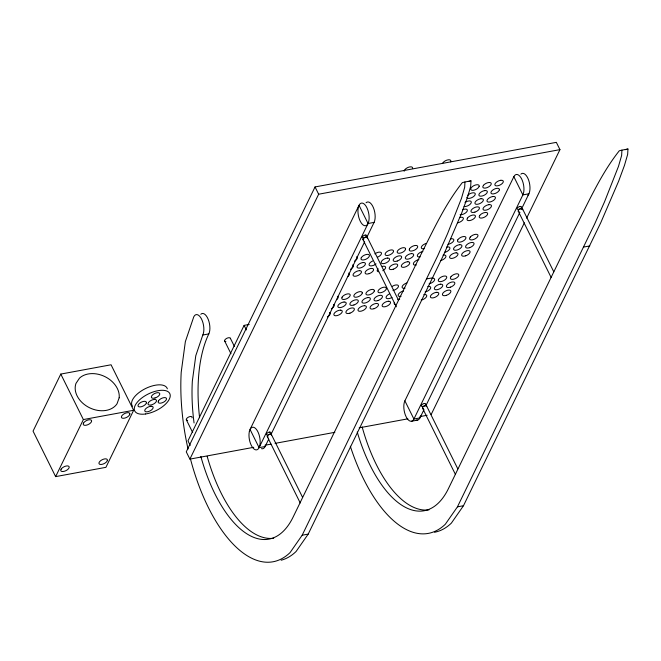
<?xml version="1.0" encoding="UTF-8"?>
<svg xmlns="http://www.w3.org/2000/svg" width="661" height="661" viewBox="0 0 661 661"><rect width="100%" height="100%" fill="white"/><g stroke="black" fill="none" stroke-linecap="round" stroke-linejoin="round"><path stroke-width="0.99" d="M281.132 560.222A138.075 63.332 79.5 0 0 296.103 551.472L308.208 534.105L443.713 254.741L461.684 213.024L467.534 197.185L470.706 186.212L470.987 180.866L464.956 181.982L464.675 187.327L461.494 198.3L447.522 233.771L437.681 255.857L302.176 535.212L290.072 552.588A138.075 63.332 79.5 0 1 190.484 459.031M434.517 532.27A138.075 63.332 79.5 0 0 451.38 523.099L463.485 505.723L600.675 222.897L618.638 181.18L624.488 165.341L627.661 154.368L627.95 149.022L621.918 150.138L621.629 155.484L618.456 166.448L604.485 201.927L594.644 224.013L457.453 506.838L445.349 524.206A138.075 63.332 79.5 0 1 350.322 446.225M404.16 171.224L404.433 170.274A4.602 2.165 -26.4 0 1 409.506 166.969L410.902 166.828A4.602 2.165 -26.4 0 1 412.563 168.514M271.349 435.161L271.448 434.822A2.305 1.082 -26.4 0 0 268.383 434.839A2.305 1.082 -26.4 0 0 268.176 436.946M188.046 449.026A138.075 63.332 79.5 0 1 181.213 372.201L185.353 341.638L193.764 316.826A11.51 5.28 79.5 0 1 201.58 319.131A11.51 5.28 79.5 0 1 202.795 335.02L195.788 355.701L192.334 381.174A115.064 52.781 79.5 0 0 194.061 422.966M450.571 161.854L450.827 161.127A4.602 2.165 -26.4 0 0 448.637 159.78L447.158 160.053A4.602 2.165 -26.4 0 0 442.473 163.573M60.787 374.076L33.05 431.129L55.64 476.622L105.909 467.335L133.646 410.283L111.056 364.781L60.787 374.076L83.369 419.57L55.64 476.622M249.189 324.444L244.116 325.386L187.98 440.846L190.236 445.398M526.627 218.171L559.95 149.634L556.339 142.355L315.041 186.939L186.262 451.835L189.881 459.114L253.75 447.307M189.881 459.114L318.652 194.218L315.041 186.939M259.087 447.646L368.053 223.509L359.022 205.307L250.056 429.443L259.087 447.646L265.119 446.53L268.721 439.119M270.977 434.492L364.632 241.843M366.88 237.208L374.085 222.393A11.51 5.28 79.5 0 0 373.432 207.744A11.51 5.28 79.5 0 0 366.062 202.745M404.887 400.839L513.853 176.694A11.51 5.28 79.5 0 1 521.669 179.007A11.51 5.28 79.5 0 1 522.884 194.896L413.918 419.033A11.51 5.28 79.5 0 1 406.102 416.727A11.51 5.28 79.5 0 1 404.887 400.839L413.918 419.033L419.95 417.917L424.007 409.589M425.808 405.879L519.91 212.305M521.265 209.529L528.916 193.78L522.884 194.896L513.853 176.694M431.17 414.521L524.38 222.798M464.956 181.982L462.336 182.618C443.655 206.182 431.583 234.184 417.752 260.698L293.145 517.018A115.064 52.781 79.5 0 1 200.845 456.437M468.368 181.502L470.987 180.866M621.918 150.138L619.291 150.774C600.618 174.339 588.546 202.34 574.715 228.846L448.414 488.636A115.064 52.781 79.5 0 1 357.246 432.005M625.323 149.659L627.95 149.022M420.247 256.848L419.867 256.947A4.602 2.165 -26.4 0 1 417.529 254.915A4.602 2.165 -26.4 0 1 422.495 251.535L422.858 251.486M444.382 252.395L445.514 252.122A4.602 2.165 -26.4 0 0 449.703 248.966A4.602 2.165 -26.4 0 0 448.051 246.892L446.629 247.074M416.29 265.003L415.901 265.094A4.602 2.165 -26.4 0 1 413.571 263.061A4.602 2.165 -26.4 0 1 418.537 259.682L418.892 259.641M440.416 260.541L441.548 260.269A4.602 2.165 -26.4 0 0 445.745 257.121A4.602 2.165 -26.4 0 0 444.093 255.047L443.027 255.179M401.053 296.343L400.665 296.434A4.602 2.165 -26.4 0 1 398.335 294.409A4.602 2.165 -26.4 0 1 403.301 291.03L403.656 290.98M425.18 291.889L426.312 291.617A4.602 2.165 -26.4 0 0 430.501 288.46A4.602 2.165 -26.4 0 0 428.857 286.387L427.791 286.519M421.214 300.036L422.354 299.764A4.602 2.165 -26.4 0 0 426.543 296.615A4.602 2.165 -26.4 0 0 424.891 294.542L423.825 294.674M447.943 244.322L449.447 243.967A4.577 2.148 -26.4 0 0 453.322 241.348L453.81 240.356A4.577 2.148 -26.4 0 0 450.612 238.935M429.154 283.718L430.245 283.462A4.577 2.148 -26.4 0 0 434.12 280.842L434.616 279.851A4.577 2.148 -26.4 0 0 432.831 278.256M392.956 290.41L393.816 290.237A4.602 2.165 -26.4 0 0 397.823 287.692L398.401 286.676A4.602 2.165 -26.4 0 0 396.84 284.932L395.452 285.048A4.602 2.165 -26.4 0 0 392.403 286.304M318.652 194.218L559.95 149.634M368.053 223.509L374.085 222.393M583.746 247.049L589.777 245.933M426.783 278.892L432.815 277.777M202.795 335.02L208.826 333.904A11.51 5.28 79.5 0 0 208.174 319.263A11.51 5.28 79.5 0 0 200.804 314.256M83.369 419.57L133.646 410.283M264.904 445.25L270.985 444.126M275.042 443.374L334.854 432.319M359.187 427.824L407.854 418.834M420.024 416.587L427.122 415.273M411.663 421.214L417.694 420.099M302.176 535.212L308.208 534.105M457.453 506.838L463.485 505.723M460.097 217.411L461.527 217.229A4.602 2.165 -26.4 0 1 463.353 218.816L462.865 219.816A4.602 2.165 -26.4 0 1 457.47 222.815M382.339 266.375L383.768 266.193A4.602 2.165 -26.4 0 1 385.594 267.779A4.602 2.165 -26.4 0 1 382.769 270.729M399.698 299.136L399.335 299.177A4.602 2.165 -26.4 0 0 397.782 299.714M522.636 209.083L553.778 271.803M518.207 211.099L551.175 277.513M367.359 237.464L398.5 300.185M362.93 239.48L396.36 306.811M426.684 406.151L457.817 468.88M422.536 408.159L455.503 474.573M244.116 325.386L246.371 329.93M230.35 338.25L234.415 346.438M271.407 434.533L302.54 497.262M224.649 341.002L230.978 353.742M267.259 436.541L300.234 502.955M186.352 419.801L192.681 432.542M354.461 261.12A4.577 2.148 -26.4 0 0 356.8 259.186L357.295 258.187A4.577 2.148 -26.4 0 0 356.601 256.799M352.644 264.929A4.602 2.165 -26.4 0 1 350.537 269.267M376.018 263.888A4.602 2.165 -26.4 0 1 373.126 265.499L371.606 265.862A4.602 2.165 -26.4 0 1 369.102 264.317A4.602 2.165 -26.4 0 1 372.688 260.988M377.481 257.203A4.602 2.165 -26.4 0 0 381.141 254.444L381.488 253.477A4.602 2.165 -26.4 0 0 379.298 252.13A4.602 2.165 -26.4 0 0 374.845 253.89M404.995 288.229A4.602 2.165 -26.4 0 1 402.194 286.502L402.813 285.486A4.602 2.165 -26.4 0 1 406.879 282.982M187.625 420.355A3.165 1.487 -26.4 0 1 186.625 418.611A3.165 1.487 -26.4 0 1 190.327 416.513A3.165 1.487 -26.4 0 1 191.971 417.892M378.423 271.77A4.602 2.165 -26.4 0 1 378.125 268.721M424.197 248.734A4.602 2.165 -26.4 0 1 421.388 247.007L422.007 245.991A4.602 2.165 -26.4 0 1 426.072 243.488M348.678 273.084A4.602 2.165 -26.4 0 1 347.926 276.496M329.484 312.57A4.602 2.165 -26.4 0 1 327.369 316.908M392.023 297.4A4.602 2.165 -26.4 0 1 386.28 298.119A4.602 2.165 -26.4 0 1 389.296 293.971M395.418 304.581A4.602 2.165 -26.4 0 1 394.369 302.556M420.652 415.852A11.51 5.28 79.5 0 1 416.29 420.057M520.893 174.132A11.51 5.28 79.5 0 1 528.759 180.478A11.51 5.28 79.5 0 1 527.908 195.226M336.614 299.706A4.577 2.148 -26.4 0 0 337.606 298.681L338.093 297.681A4.577 2.148 -26.4 0 0 337.399 296.293M132.531 406.275A19.557 9.18 -26.4 0 1 145.329 388.643A19.557 9.18 -26.4 0 1 167.349 388.825M224.905 341.307A3.165 1.487 -26.4 0 1 226.905 338.267A3.165 1.487 -26.4 0 1 230.408 338.647M225.905 341.563A3.165 1.487 -26.4 0 1 225.335 341.497M423.453 408.564A2.305 1.082 -26.4 0 1 423.651 406.457A2.305 1.082 -26.4 0 1 426.725 406.449M428.997 509.862A115.064 52.781 79.5 0 1 362.154 426.94M367.243 238.15A2.437 1.148 -26.4 0 0 365.954 237.01L365.384 237.142A2.437 1.148 -26.4 0 0 363.054 238.795A2.437 1.148 -26.4 0 0 363.831 239.96M522.512 209.768A2.437 1.148 -26.4 0 0 521.223 208.628L520.653 208.76A2.437 1.148 -26.4 0 0 518.331 210.413A2.437 1.148 -26.4 0 0 519.1 211.578M273.72 538.236A115.064 52.781 79.5 0 1 207.157 456.313M199.589 417.735A115.064 52.781 79.5 0 1 208.826 333.904M265.119 446.53A11.51 5.28 79.5 0 1 261.459 448.67M333.441 304.424A4.602 2.165 -26.4 0 1 331.335 308.761M460.139 214.66A4.602 2.165 -26.4 0 0 461.428 214.668L462.948 214.304A4.602 2.165 -26.4 0 0 467.137 211.148A4.602 2.165 -26.4 0 0 465.484 209.074L464.063 209.256A4.602 2.165 -26.4 0 0 462.51 209.793M464.105 206.505A4.602 2.165 -26.4 0 0 465.394 206.521L466.914 206.149A4.602 2.165 -26.4 0 0 471.103 203.001A4.602 2.165 -26.4 0 0 469.45 200.927L468.021 201.109A4.602 2.165 -26.4 0 0 464.997 202.464M466.815 197.267A4.602 2.165 -26.4 0 0 469.36 198.366L470.872 198.003A4.602 2.165 -26.4 0 0 475.061 194.846A4.602 2.165 -26.4 0 0 473.416 192.772L471.987 192.954A4.602 2.165 -26.4 0 0 467.773 195.301M83.46 423.164L83.195 424.114A4.602 2.165 -26.4 0 0 89.359 423.916A4.602 2.165 -26.4 0 0 89.937 419.718L88.533 419.859A4.602 2.165 -26.4 0 0 83.46 423.164M342.059 297.227L341.762 298.185A4.602 2.165 -26.4 0 0 344.067 299.458L345.554 299.16A4.602 2.165 -26.4 0 0 349.57 296.607L350.148 295.591A4.602 2.165 -26.4 0 0 348.578 293.848L347.199 293.963A4.602 2.165 -26.4 0 0 342.059 297.227M361.261 257.732L360.964 258.691A4.602 2.165 -26.4 0 0 363.261 259.963L364.756 259.666A4.602 2.165 -26.4 0 0 368.764 257.112L369.342 256.096A4.602 2.165 -26.4 0 0 367.78 254.353L366.392 254.468A4.602 2.165 -26.4 0 0 361.261 257.732M409.523 248.817L409.217 249.775A4.602 2.165 -26.4 0 0 411.522 251.048L413.018 250.742A4.602 2.165 -26.4 0 0 417.025 248.197L417.603 247.181A4.602 2.165 -26.4 0 0 416.042 245.438L414.654 245.553A4.602 2.165 -26.4 0 0 409.523 248.817M438.582 279.396L438.276 280.355A4.602 2.165 -26.4 0 0 440.581 281.627L442.077 281.322A4.602 2.165 -26.4 0 0 446.084 278.768L446.662 277.76A4.602 2.165 -26.4 0 0 445.101 276.017L443.713 276.133A4.602 2.165 -26.4 0 0 438.582 279.396M457.784 239.902L457.478 240.86A4.602 2.165 -26.4 0 0 459.783 242.133L461.271 241.827A4.602 2.165 -26.4 0 0 465.286 239.282L465.865 238.266A4.602 2.165 -26.4 0 0 464.295 236.522L462.915 236.638A4.602 2.165 -26.4 0 0 457.784 239.902M61.085 469.211L60.738 470.178A4.602 2.165 -26.4 0 0 62.935 471.524L64.414 471.252A4.602 2.165 -26.4 0 0 69.099 467.732A4.602 2.165 -26.4 0 0 66.29 466.005A4.602 2.165 -26.4 0 0 61.085 469.211M129.862 414.017L129.515 414.984A4.602 2.165 -26.4 0 1 124.309 418.19A4.602 2.165 -26.4 0 1 121.5 416.463A4.602 2.165 -26.4 0 1 126.185 412.943L127.664 412.662A4.602 2.165 -26.4 0 1 129.862 414.017M158.433 400.888L158.086 401.855A4.602 2.165 -26.4 0 0 163.804 402.053A4.602 2.165 -26.4 0 0 165.382 397.658A4.602 2.165 -26.4 0 0 158.433 400.888M362.286 292.972L361.939 293.938A4.602 2.165 -26.4 0 1 356.733 297.144A4.602 2.165 -26.4 0 1 353.932 295.417L354.552 294.401A4.602 2.165 -26.4 0 1 359.377 291.716A4.602 2.165 -26.4 0 1 362.286 292.972M119.178 397.79L117.014 403.805A23.011 17.36 25.9 0 1 89.384 407.672A23.011 17.36 25.9 0 1 75.974 383.413L79.535 378.084A23.011 17.36 25.9 0 1 105.041 376.679A23.011 17.36 25.9 0 1 119.178 397.79M467.443 218.147L467.005 219.13A4.602 2.165 -26.4 0 0 469.674 220.567A4.602 2.165 -26.4 0 0 474.59 218.006L475.284 216.973A4.602 2.165 -26.4 0 0 472.764 215.056L471.243 215.461A4.602 2.165 -26.4 0 0 467.443 218.147M146.403 402.888L145.916 403.888A4.602 2.165 -26.4 0 1 138.884 406.788A4.602 2.165 -26.4 0 1 141.09 402.26A4.602 2.165 -26.4 0 1 146.403 402.888M148.551 402.491L148.064 403.491A4.602 2.165 -26.4 0 0 149.89 405.077L151.319 404.896A4.602 2.165 -26.4 0 0 156.285 401.516A4.602 2.165 -26.4 0 0 153.947 399.484L152.427 399.847A4.602 2.165 -26.4 0 0 148.551 402.491M374.316 290.972L373.829 291.972A4.602 2.165 -26.4 0 1 366.797 294.872A4.602 2.165 -26.4 0 1 369.003 290.344A4.602 2.165 -26.4 0 1 374.316 290.972M393.518 251.477L393.031 252.477A4.602 2.165 -26.4 0 1 385.999 255.386A4.602 2.165 -26.4 0 1 388.205 250.85A4.602 2.165 -26.4 0 1 393.518 251.477M479.159 186.303L478.671 187.303A4.602 2.165 -26.4 0 1 474.788 189.938L473.276 190.302A4.602 2.165 -26.4 0 1 470.938 188.278A4.602 2.165 -26.4 0 1 475.903 184.89L477.333 184.716A4.602 2.165 -26.4 0 1 479.159 186.303M479.729 215.494L479.242 216.494A4.602 2.165 -26.4 0 0 482.497 217.907A4.602 2.165 -26.4 0 0 487.463 214.519A4.602 2.165 -26.4 0 0 485.124 212.495L483.612 212.859A4.602 2.165 -26.4 0 0 479.729 215.494M499.344 189.889L498.857 190.889A4.602 2.165 -26.4 0 1 494.973 193.524L493.461 193.888A4.602 2.165 -26.4 0 1 491.123 191.864A4.602 2.165 -26.4 0 1 496.089 188.484L497.518 188.302A4.602 2.165 -26.4 0 1 499.344 189.889M405.557 249.271L405.061 250.271A4.577 2.148 -26.4 0 1 401.186 252.882L399.682 253.237A4.577 2.148 -26.4 0 1 397.401 251.197A4.577 2.148 -26.4 0 1 402.351 247.85A4.577 2.148 -26.4 0 1 405.557 249.271M386.355 288.766L385.859 289.758A4.577 2.148 -26.4 0 1 381.992 292.377L380.48 292.732A4.577 2.148 -26.4 0 1 378.199 290.691A4.577 2.148 -26.4 0 1 383.157 287.345A4.577 2.148 -26.4 0 1 386.355 288.766M107.305 460.667L106.685 461.692A4.602 2.165 -26.4 0 1 102.612 464.196L101.141 464.468A4.602 2.165 -26.4 0 1 99.29 462.146A4.602 2.165 -26.4 0 1 104.496 458.941A4.602 2.165 -26.4 0 1 107.305 460.667M483.522 185.27L482.902 186.295A4.602 2.165 -26.4 0 0 485.703 188.021A4.602 2.165 -26.4 0 0 490.908 184.816A4.602 2.165 -26.4 0 0 489.066 182.494L487.587 182.767A4.602 2.165 -26.4 0 0 483.522 185.27M470.268 237.076L469.649 238.092A4.602 2.165 -26.4 0 0 472.458 239.819L473.995 239.365A4.602 2.165 -26.4 0 0 477.779 234.87L477.019 234.399A4.602 2.165 -26.4 0 0 470.268 237.076M451.066 276.571L450.447 277.587A4.602 2.165 -26.4 0 0 454.793 278.859A4.602 2.165 -26.4 0 0 458.577 274.365L457.817 273.894A4.602 2.165 -26.4 0 0 451.066 276.571M500.774 180.296L499.262 180.66A4.602 2.165 -26.4 0 0 495.072 183.816A4.602 2.165 -26.4 0 0 496.717 185.89L498.146 185.708A4.602 2.165 -26.4 0 0 503.112 182.329A4.602 2.165 -26.4 0 0 500.774 180.296M484.794 190.591L483.274 190.955A4.602 2.165 -26.4 0 0 479.085 194.103A4.602 2.165 -26.4 0 0 480.737 196.177L482.166 196.003A4.602 2.165 -26.4 0 0 487.132 192.624A4.602 2.165 -26.4 0 0 484.794 190.591M492.899 196.507L491.379 196.879A4.602 2.165 -26.4 0 0 487.19 200.027A4.602 2.165 -26.4 0 0 488.843 202.101L490.264 201.919A4.602 2.165 -26.4 0 0 495.229 198.54A4.602 2.165 -26.4 0 0 492.899 196.507M488.933 204.662L487.413 205.026A4.602 2.165 -26.4 0 0 483.224 208.182A4.602 2.165 -26.4 0 0 484.877 210.256L486.306 210.074A4.602 2.165 -26.4 0 0 491.272 206.695A4.602 2.165 -26.4 0 0 488.933 204.662M397.253 261.037L395.741 261.401A4.602 2.165 -26.4 0 1 393.402 259.368A4.602 2.165 -26.4 0 1 398.368 255.989L399.798 255.815A4.602 2.165 -26.4 0 1 401.442 257.889A4.602 2.165 -26.4 0 1 397.253 261.037M469.641 247.66L468.128 248.024A4.602 2.165 -26.4 0 1 465.79 245.999A4.602 2.165 -26.4 0 1 470.756 242.612L472.185 242.438A4.602 2.165 -26.4 0 1 473.838 244.512A4.602 2.165 -26.4 0 1 469.641 247.66M369.16 273.646L367.648 274.009A4.602 2.165 -26.4 0 1 365.31 271.977A4.602 2.165 -26.4 0 1 370.276 268.597L371.705 268.424A4.602 2.165 -26.4 0 1 373.358 270.498A4.602 2.165 -26.4 0 1 369.16 273.646M393.295 269.192L391.775 269.556A4.602 2.165 -26.4 0 1 389.436 267.523A4.602 2.165 -26.4 0 1 394.402 264.144L395.832 263.962A4.602 2.165 -26.4 0 1 397.484 266.036A4.602 2.165 -26.4 0 1 393.295 269.192M465.683 255.815L464.162 256.179A4.602 2.165 -26.4 0 1 461.832 254.146A4.602 2.165 -26.4 0 1 466.798 250.767L468.219 250.585A4.602 2.165 -26.4 0 1 469.872 252.659A4.602 2.165 -26.4 0 1 465.683 255.815M353.924 304.994L352.412 305.357A4.602 2.165 -26.4 0 1 350.074 303.325A4.602 2.165 -26.4 0 1 355.04 299.945L356.469 299.764A4.602 2.165 -26.4 0 1 358.113 301.837A4.602 2.165 -26.4 0 1 353.924 304.994M378.051 300.532L376.539 300.895A4.602 2.165 -26.4 0 1 374.2 298.863A4.602 2.165 -26.4 0 1 379.166 295.484L380.596 295.302A4.602 2.165 -26.4 0 1 382.248 297.376A4.602 2.165 -26.4 0 1 378.051 300.532M450.447 287.155L448.926 287.518A4.602 2.165 -26.4 0 1 446.588 285.486A4.602 2.165 -26.4 0 1 451.554 282.107L452.983 281.933A4.602 2.165 -26.4 0 1 454.636 284.007A4.602 2.165 -26.4 0 1 450.447 287.155M349.966 313.14L348.446 313.504A4.602 2.165 -26.4 0 1 346.108 311.471A4.602 2.165 -26.4 0 1 351.074 308.092L352.503 307.919A4.602 2.165 -26.4 0 1 354.156 309.984A4.602 2.165 -26.4 0 1 349.966 313.14M374.093 308.679L372.573 309.042A4.602 2.165 -26.4 0 1 370.243 307.018A4.602 2.165 -26.4 0 1 375.208 303.639L376.63 303.457A4.602 2.165 -26.4 0 1 378.282 305.531A4.602 2.165 -26.4 0 1 374.093 308.679M446.481 295.31L444.96 295.674A4.602 2.165 -26.4 0 1 442.63 293.641A4.602 2.165 -26.4 0 1 447.596 290.262L449.026 290.08A4.602 2.165 -26.4 0 1 450.67 292.154A4.602 2.165 -26.4 0 1 446.481 295.31M365.269 235.076L364.698 235.209A2.437 1.148 -26.4 0 0 362.344 237.712A2.437 1.148 -26.4 0 0 366.02 236.853A2.437 1.148 -26.4 0 0 365.269 235.076M520.108 206.447L519.538 206.579A2.437 1.148 -26.4 0 0 517.183 209.091A2.437 1.148 -26.4 0 0 520.86 208.232A2.437 1.148 -26.4 0 0 520.108 206.447M269.44 432.104L268.87 432.236A2.437 1.148 -26.4 0 0 266.515 434.74A2.437 1.148 -26.4 0 0 270.192 433.88A2.437 1.148 -26.4 0 0 269.44 432.104M424.312 403.499L423.742 403.631A2.437 1.148 -26.4 0 0 421.388 406.135A2.437 1.148 -26.4 0 0 425.064 405.276A2.437 1.148 -26.4 0 0 424.312 403.499M474.945 212.098L473.433 212.445A4.602 2.165 -26.4 0 1 471.186 210.363A4.602 2.165 -26.4 0 1 476.193 207.009L477.606 206.852A4.602 2.165 -26.4 0 1 479.184 208.967A4.602 2.165 -26.4 0 1 474.945 212.098M481.068 198.713L479.58 199.019A4.602 2.165 -26.4 0 0 475.218 202.084A4.602 2.165 -26.4 0 0 476.556 204.323L477.944 204.208A4.602 2.165 -26.4 0 0 483.075 200.944A4.602 2.165 -26.4 0 0 481.068 198.713M363.269 262.508L361.79 262.781A4.602 2.165 -26.4 0 0 357.147 267.432A4.602 2.165 -26.4 0 0 363.856 266.201A4.602 2.165 -26.4 0 0 363.269 262.508M387.396 258.054L385.917 258.327A4.602 2.165 -26.4 0 0 381.281 262.979A4.602 2.165 -26.4 0 0 387.982 261.739A4.602 2.165 -26.4 0 0 387.396 258.054M411.53 253.593L410.051 253.865A4.602 2.165 -26.4 0 0 405.408 258.517A4.602 2.165 -26.4 0 0 412.109 257.278A4.602 2.165 -26.4 0 0 411.53 253.593M459.783 244.677L458.304 244.95A4.602 2.165 -26.4 0 0 453.669 249.602A4.602 2.165 -26.4 0 0 460.37 248.362A4.602 2.165 -26.4 0 0 459.783 244.677M344.067 302.003L342.588 302.275A4.602 2.165 -26.4 0 0 337.945 306.927A4.602 2.165 -26.4 0 0 344.654 305.688A4.602 2.165 -26.4 0 0 344.067 302.003M368.194 297.541L366.723 297.814A4.602 2.165 -26.4 0 0 362.079 302.474A4.602 2.165 -26.4 0 0 368.78 301.234A4.602 2.165 -26.4 0 0 368.194 297.541M440.581 284.172L439.111 284.445A4.602 2.165 -26.4 0 0 434.467 289.097A4.602 2.165 -26.4 0 0 441.168 287.857A4.602 2.165 -26.4 0 0 440.581 284.172M155.005 397.996L153.526 398.269A4.602 2.165 -26.4 0 1 152.939 394.584A4.602 2.165 -26.4 0 1 159.648 393.345A4.602 2.165 -26.4 0 1 155.005 397.996M150.997 406.242L149.518 406.515A4.602 2.165 -26.4 0 0 144.875 411.167A4.602 2.165 -26.4 0 0 151.584 409.927A4.602 2.165 -26.4 0 0 150.997 406.242M456.156 252.816L454.727 252.998A4.602 2.165 -26.4 0 0 449.62 257.575A4.602 2.165 -26.4 0 0 456.09 256.757A4.602 2.165 -26.4 0 0 456.156 252.816M407.895 261.731L406.474 261.913A4.602 2.165 -26.4 0 0 401.359 266.49A4.602 2.165 -26.4 0 0 407.829 265.672A4.602 2.165 -26.4 0 0 407.895 261.731M359.642 270.646L358.212 270.828A4.602 2.165 -26.4 0 0 353.098 275.406A4.602 2.165 -26.4 0 0 359.576 274.588A4.602 2.165 -26.4 0 0 359.642 270.646M436.954 292.311L435.533 292.493A4.602 2.165 -26.4 0 0 430.418 297.07A4.602 2.165 -26.4 0 0 436.888 296.252A4.602 2.165 -26.4 0 0 436.954 292.311M388.701 301.226L387.272 301.408A4.602 2.165 -26.4 0 0 382.157 305.985A4.602 2.165 -26.4 0 0 388.635 305.167A4.602 2.165 -26.4 0 0 388.701 301.226M364.566 305.688L363.145 305.861A4.602 2.165 -26.4 0 0 358.031 310.439A4.602 2.165 -26.4 0 0 364.5 309.629A4.602 2.165 -26.4 0 0 364.566 305.688M340.44 310.141L339.01 310.323A4.602 2.165 -26.4 0 0 333.896 314.9A4.602 2.165 -26.4 0 0 340.374 314.082A4.602 2.165 -26.4 0 0 340.44 310.141M145.602 413.976A19.557 9.18 -26.4 0 0 170.059 394.286A19.557 9.18 -26.4 0 0 141.115 398.509A19.557 9.18 -26.4 0 0 145.602 413.976M249.354 431.517A11.51 5.28 79.5 0 0 255.427 449.786A11.51 5.28 79.5 0 0 258.93 434.343A11.51 5.28 79.5 0 0 249.354 431.517M358.32 207.372A11.51 5.28 79.5 0 0 364.393 225.641A11.51 5.28 79.5 0 0 367.896 210.198A11.51 5.28 79.5 0 0 358.32 207.372"/></g></svg>
